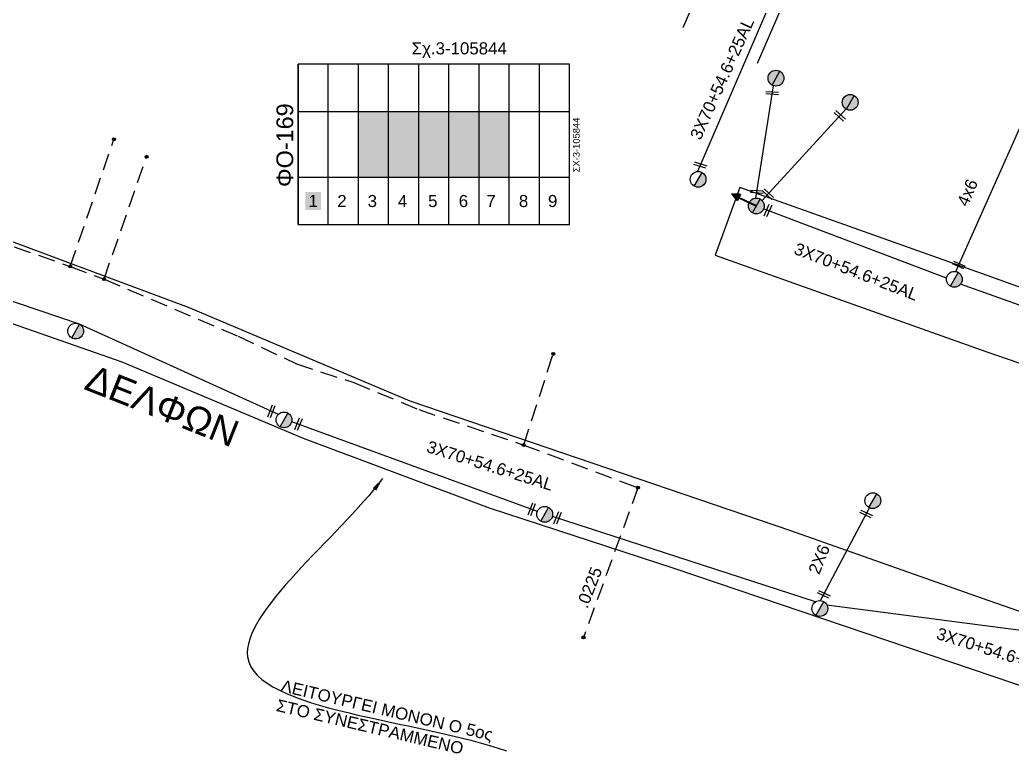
# Model space of a CAD drawing. Header units: millimetres. Extents: x 5016 to 7282, y 2879 to 3911.
# Drawn here: x 5730.1 to 5878.1, y 3503.7 to 3614.6 of the extents above; entities that cross this region are included whole.
import ezdxf
from ezdxf.enums import TextEntityAlignment as Align

# ---------------------------------------------------------------- set-up
doc = ezdxf.new("R2010")
doc.units = ezdxf.units.MM
doc.linetypes.add('DASHED', pattern=[19.05, 12.7, -6.35])
for name, color, linetype in [('Άγνωστα', 7, 'Continuous'), ('Ασφαλειοκιβώτια Χ.Τ 9 αναχωρήσεων', 7, 'Continuous'), ('Επίτονοι', 7, 'Continuous'), ('Επιγραφές - Σχήματα', 7, 'Continuous'), ('Μηχανική τομή', 7, 'Continuous'), ('Στύλος Ξύλινος', 7, 'Continuous'), ('Στύλος Ξύλινος @ 1', 7, 'Continuous'), ('Στύλος ΦΜ', 7, 'Continuous'), ('Στύλος ΦΜ @ 1', 7, 'Continuous'), ('Συνδέσεις', 7, 'Continuous'), ('Συνεστραμμένα ΧΤ   3x70+54.6+25 AL', 7, 'SYN_LINE'), ('Υπόβαθρο ΔΕΗ', 7, 'Continuous'), ('Υπόγεια Καλώδια Δικτύου ΧΤ   .15', 7, 'DASHED'), ('Υπόγεια καλώδια Παροχών ΧΤ   .0225', 7, 'DASHED')]:
    doc.layers.add(name, color=color, linetype=linetype)
doc.styles.get("Standard").update_dxf_attribs({"font": 'ARIAL.TTF'})
doc.linetypes.add('SYN_LINE', pattern='A,0.5,-0.0001,["/\\/\\/\\/",Standard,S=0.1,R=0,X=0,Y=-0.05],-0.25', length=0.7501)
doc.dimstyles.new('ISO-25', dxfattribs={"dimtxt": 2.5, "dimasz": 1.8, "dimexe": 1.25, "dimexo": 0.625, "dimtad": 1, "dimtxsty": 'Standard', "dimcen": 1.8, "dimadec": 0, "dimazin": 0, "dimtfac": 1, "dimtmove": 0, "dimatfit": 3, "dimfxl": 1.25, "dimarcsym": 0})

# ---------------------------------------------------------------- blocks, each defined once
blk = doc.blocks.new('ΥΠΑΡΧΩΝ ΤΣΙΜΕΝΤΕΝΙΟΣ ΣΤΥΛΟΣ')
at = {"layer": 'Στύλος ΦΜ'}
blk.add_hatch(color=7, dxfattribs=at).paths.add_polyline_path([(-1.29, -2.28, 0.574793), (2.62, 0, 0.268822), (1.3, 2.27)])
at = {"layer": 'Στύλος ΦΜ', "color": 7}
blk.add_line((-1.29, -2.28), (1.3, 2.27), dxfattribs=at)
blk.add_circle((0, 0), 2.62, dxfattribs=at)
at = {"layer": 'Στύλος ΦΜ', "flags": 4}
for tag, p in [('ΑΡΙΘΜΟΣ', (-4.68, 8.05)), ('ΤΥΠΟΣ', (-4.91, 3.03))]:
    blk.add_attdef(tag, p, '', height=4, dxfattribs=at)
blk = doc.blocks.new('ΥΠΑΡΧΩΝ ΞΥΛΙΝΟΣ ΣΤΥΛΟΣ')
at = {"layer": 'Στύλος Ξύλινος'}
h = blk.add_hatch(color=7, dxfattribs=at)
h.paths.add_polyline_path([(-2.62, 0, 0.270008), (-1.29, -2.28), (1.3, 2.27, 0.576266)])
h.paths.add_polyline_path([(-1.29, -2.28, 0.574793), (2.62, 0, 0.268822), (1.3, 2.27)])
at = {"layer": 'Στύλος Ξύλινος', "color": 7}
blk.add_line((-1.29, -2.28), (1.3, 2.27), dxfattribs=at)
blk.add_circle((0, 0), 2.62, dxfattribs=at)
at = {"layer": 'Στύλος Ξύλινος', "flags": 4}
for tag, p in [('ΑΡΙΘΜΟΣ', (-4.91, 8.6)), ('ΤΥΠΟΣ', (-4.85, 3.39))]:
    blk.add_attdef(tag, p, '', height=4, dxfattribs=at)
blk = doc.blocks.new('ΑΣΦΑΛΕΙΟΚΙΒΩΤΙΟ ΥΠΟΣΤΑΘΜΟΥ 9 ΑΝΑΧΩΡΗΣΕΩΝ')
at = {"layer": 'Ασφαλειοκιβώτια Χ.Τ 9 αναχωρήσεων', "ltscale": 40}
for p, q in [((-23.8, 40.36), (24.02, 40.36)), ((-9.72, 40.36), (-9.72, -40.64)), ((9.94, 40.36), (9.94, -40.64)), ((-23.8, 31.36), (24.02, 31.36)), ((-23.8, 22.36), (24.02, 22.36)), ((-23.8, 13.36), (24.02, 13.36)), ((-23.8, 4.36), (24.02, 4.36)), ((-23.8, -4.64), (24.02, -4.64)), ((-23.8, -13.64), (24.02, -13.64)), ((-23.8, -22.64), (24.02, -22.64)), ((-23.8, -31.64), (24.02, -31.64))]:
    blk.add_line(p, q, dxfattribs=at)
at = {"layer": 'Ασφαλειοκιβώτια Χ.Τ 9 αναχωρήσεων'}
blk.add_lwpolyline([(-23.8, -40.64), (24.02, -40.64), (24.02, 40.36), (-23.8, 40.36)], close=True, dxfattribs=at)
for s, p in [('1', (-18.61, 37.24)), ('2', (-18.61, 28.67)), ('3', (-18.61, 19.6)), ('4', (-18.61, 10.58)), ('5', (-18.61, 1.57)), ('6', (-18.61, -7.57)), ('7', (-18.61, -15.81)), ('8', (-18.61, -25.5)), ('9', (-18.61, -34.19))]:
    blk.add_text(s, height=3.6, rotation=270, dxfattribs=at).set_placement(p)
at = {"layer": 'Ασφαλειοκιβώτια Χ.Τ 9 αναχωρήσεων', "ltscale": 40}
for tag, height, p in [('ΟΝΟΜΑ', 5, (-0.16, 44.31)), ('ΚΕΙΜΕΝΟ 1', 2, (17.06, 35.59)), ('ΚΕΙΜΕΝΟ 2', 2, (17.06, 26.88)), ('ΚΕΙΜΕΝΟ 3', 2, (17.06, 17.69)), ('ΚΕΙΜΕΝΟ 4', 2, (17.06, 8.71)), ('ΚΕΙΜΕΝΟ 5', 2, (17.06, -0.13)), ('ΚΕΙΜΕΝΟ 6', 2, (17.06, -9.05)), ('ΚΕΙΜΕΝΟ 7', 2, (17.06, -18.13)), ('ΚΕΙΜΕΝΟ 8', 2, (17.06, -26.85)), ('ΚΕΙΜΕΝΟ 9', 2, (17.06, -35.99)), ('ΣΧ', 2, (-0.1, -42.64))]:
    blk.add_attdef(tag, text='', height=height, dxfattribs=at).set_placement(p, align=Align.MIDDLE_CENTER)
blk = doc.blocks.new('ΕΠΙΤΟΝΟΣ')
at = {"layer": 'Επίτονοι', "lineweight": 40, "ltscale": 40}
blk.add_hatch(color=256, dxfattribs=at).paths.add_polyline_path([(-1.13, 6.47), (0, 9.1), (1.13, 6.47)])
for p, q in [((-1.13, 6.47), (0, 9.1)), ((0, 9.1), (1.13, 6.47)), ((1.13, 6.47), (-1.13, 6.47)), ((-1.13, 6.47), (0, 6.47)), ((0, 6.47), (0, 0))]:
    blk.add_line(p, q, dxfattribs=at)
blk = doc.blocks.new('ΜΗΧΑΝΙΚΗ ΤΟΜΗ')
at = {"layer": 'Μηχανική τομή', "ltscale": 40}
for p, q in [((-1.89, 0.78), (1.89, 0.78)), ((1.89, 0), (-1.89, 0))]:
    blk.add_line(p, q, dxfattribs=at)
blk = doc.blocks.new('_ΣΥΝΔΕΣΗ')
at = {"layer": 'Συνδέσεις', "linetype": 'SYN_LINE', "ltscale": 40}
blk.add_hatch(color=256, dxfattribs=at).paths.add_polyline_path([(0.5, -0.01, 1), (-0.5, -0.01, 1)])
at = {"layer": 'Συνδέσεις'}
blk.add_circle((0, -0.01), 0.5, dxfattribs=at)

msp = doc.modelspace()

# ---------------------------------------------------------------- hatches: boundary and pattern name
at = {"layer": 'Ασφαλειοκιβώτια Χ.Τ 9 αναχωρήσεων', "lineweight": -3}
for color, points in [(5, [(5785.06, 3600.96), (5780.56, 3600.96), (5780.56, 3591.14), (5785.06, 3591.14)]), (173, [(5789.56, 3600.96), (5785.06, 3600.96), (5785.06, 3591.14), (5789.56, 3591.14)]), (2, [(5794.06, 3600.96), (5789.56, 3600.96), (5789.56, 3591.14), (5794.06, 3591.14)]), (62, [(5798.56, 3600.96), (5794.06, 3600.96), (5794.06, 3591.14), (5798.56, 3591.14)]), (1, [(5803.06, 3600.96), (5798.56, 3600.96), (5798.56, 3591.14), (5803.06, 3591.14)]), (27, [(5772.67, 3586.24), (5774.97, 3586.24), (5774.97, 3588.95), (5772.67, 3588.95)])]:
    msp.add_hatch(color=color, dxfattribs=at).paths.add_polyline_path(points)

# ---------------------------------------------------------------- linework, layer by layer
at = {"layer": 'Άγνωστα', "color": 2, "linetype": 'SYN_LINE', "lineweight": -3, "ltscale": 20}
for points in [[(5839.86, 3588.02), (5842.48, 3604.79)], [(5840.77, 3587.66), (5853.28, 3601.31)], [(5869.67, 3577.07), (5880.31, 3600.92)]]:
    msp.add_lwpolyline(points, dxfattribs=at)
at = {"layer": 'Άγνωστα', "color": 173, "linetype": 'DASHED', "lineweight": -3, "ltscale": 0.2}
for points in [[(5737.59, 3577.83), (5744.11, 3596.81)], [(5742.64, 3575.94), (5748.97, 3594.19)], [(5805.22, 3551.18), (5809.63, 3564.78)]]:
    msp.add_lwpolyline(points, dxfattribs=at)
at = {"layer": 'Άγνωστα', "color": 85, "linetype": 'SYN_LINE', "lineweight": -3, "ltscale": 20}
msp.add_lwpolyline([(5849.48, 3527.98), (5856.79, 3541.82)], dxfattribs=at)
at = {"layer": 'Συνεστραμμένα ΧΤ   3x70+54.6+25 AL', "color": 27, "lineweight": -3, "ltscale": 20}
msp.add_lwpolyline([(5843.33, 3620.3), (5831.14, 3591.99)], dxfattribs=at)
at = {"layer": 'Συνεστραμμένα ΧΤ   3x70+54.6+25 AL', "color": 85, "lineweight": -3, "ltscale": 20}
for points in [[(5768.65, 3555.76), (5738.99, 3569.2), (5701.94, 3581.76), (5678.56, 3588.83), (5656.19, 3593.45)], [(5807.26, 3541.27), (5770.62, 3554.65)], [(5848.76, 3527.8), (5809.5, 3540.54)], [(5882.03, 3523.15), (5850.45, 3527.3)]]:
    msp.add_lwpolyline(points, dxfattribs=at)
at = {"layer": 'Συνεστραμμένα ΧΤ   3x70+54.6+25 AL', "color": 2, "lineweight": -3, "ltscale": 20}
for points in [[(5868.27, 3576.07), (5841.01, 3586.4)], [(5900.48, 3564.45), (5870.38, 3575.2)]]:
    msp.add_lwpolyline(points, dxfattribs=at)
at = {"layer": 'Υπόβαθρο ΔΕΗ', "lineweight": -3}
for points in [[(5868.98, 3650.86), (5936.29, 3607.55), (5953.08, 3598.11), (5932.72, 3555.47), (5874.35, 3576.48), (5837.48, 3589.59), (5833.76, 3579.53), (5874.13, 3565.15), (5929.71, 3546.05), (5919.42, 3512.31), (5873.5, 3528.36), (5845.06, 3538.37), (5788.27, 3557.74), (5755.24, 3571.68), (5719.19, 3585.14), (5694.15, 3593.49), (5673.12, 3599.85), (5656.65, 3603.78), (5661.16, 3675.04), (5663.49, 3713.7), (5666.22, 3755.63), (5679.48, 3752.2), (5770.6, 3727.61), (5766.95, 3713.7)], [(5828.98, 3613.48), (5843.09, 3645.93), (5812.16, 3655.76), (5801.12, 3627.59), (5791.07, 3630.62), (5802.47, 3660.46), (5755.66, 3673.5), (5766.95, 3713.7)], [(5877.49, 3635.3), (5854.74, 3642.07), (5840.03, 3608.11)], [(5711.7, 3471.64), (5779.76, 3447.33), (5809.83, 3436.53), (5841.75, 3425.32), (5889.03, 3407.91), (5899.31, 3440.36), (5863.14, 3452.49), (5827.69, 3464.48), (5783.55, 3479.35), (5771.33, 3483.5), (5773.94, 3491.91), (5810.61, 3480.05), (5844.23, 3468.83), (5882.41, 3456.08), (5901.82, 3450.04), (5916.5, 3502.67), (5916.5, 3502.67), (5827.67, 3532.74), (5800.11, 3541.77), (5772.39, 3552.18), (5745.34, 3563.55), (5727.99, 3569.6)]]:
    msp.add_lwpolyline(points, dxfattribs=at)
at = {"layer": 'Υπόγεια Καλώδια Δικτύου ΧΤ   .15', "color": 173, "lineweight": -3, "ltscale": 0.2}
msp.add_lwpolyline([(5638.68, 3614.13), (5652.73, 3613.65), (5656.02, 3613.22), (5655.41, 3603.2), (5677.15, 3597.8), (5691.95, 3593.61), (5707.67, 3588.32), (5737.59, 3577.83), (5742.64, 3575.94)], dxfattribs=at)
at = {"layer": 'Υπόγεια καλώδια Παροχών ΧΤ   .0225', "color": 173, "lineweight": -3, "ltscale": 0.2}
msp.add_lwpolyline([(5742.64, 3575.94), (5762.62, 3567.44), (5771.32, 3563.3), (5779.89, 3560.5), (5789.58, 3556.46), (5805.22, 3551.18), (5822.26, 3544.82), (5814.14, 3522.49)], dxfattribs=at)

# ---------------------------------------------------------------- block references
at = {"layer": 'Ασφαλειοκιβώτια Χ.Τ 9 αναχωρήσεων', "lineweight": -3, "xscale": 0.5, "yscale": 0.5, "zscale": 0.5, "rotation": 90}
msp.add_blockref('ΑΣΦΑΛΕΙΟΚΙΒΩΤΙΟ ΥΠΟΣΤΑΘΜΟΥ 9 ΑΝΑΧΩΡΗΣΕΩΝ', (5791.75, 3595.99), dxfattribs=at).add_auto_attribs({'ΟΝΟΜΑ': 'ΦΟ-169', 'ΣΧ': 'ΣΧ-3-105844'})
at = {"layer": 'Επίτονοι', "lineweight": -3, "xscale": 0.4499999999997962, "yscale": 0.4499999999997962, "zscale": 0.4499999999997962, "rotation": 64.01228881986334}
msp.add_blockref('ΕΠΙΤΟΝΟΣ', (5839.92, 3586.85), dxfattribs=at)
at = {"layer": 'Μηχανική τομή', "lineweight": -3}
for p, xscale, yscale, zscale, rotation in [((5842.27, 3603.49), 0.4999999999996234, 0.4999999999996234, 0.4999999999996234, 356.0264124735808), ((5852.23, 3600.15), 0.4999999999997315, 0.4999999999997315, 0.4999999999997315, 317.4955549256488), ((5831.62, 3593.12), 0.499999999999734, 0.499999999999734, 0.499999999999734, 162.4104376117631), ((5839.97, 3588.77), 0.4999999999996234, 0.4999999999996234, 0.4999999999996234, 356.0264124735808), ((5841.51, 3588.47), 0.4999999999997315, 0.4999999999997315, 0.4999999999997315, 317.4955549256488), ((5841.82, 3586.09), 0.4999999999996368, 0.4999999999996368, 0.4999999999996368, 65.60803442260347), ((5870.02, 3577.86), 0.4999999999997145, 0.4999999999997145, 0.4999999999997145, 336.6741026166627), ((5767.78, 3556.14), 0.4999999999996911, 0.4999999999996911, 0.4999999999996911, 68.20266376727653), ((5771.81, 3554.22), 0.4999999999996911, 0.4999999999996911, 0.4999999999996911, 68.20266376727653), ((5806.59, 3541.52), 0.4999999999996911, 0.4999999999996911, 0.4999999999996911, 68.20266376727653), ((5856.21, 3540.72), 0.4999999999996354, 0.4999999999996354, 0.4999999999996354, 334.9367921978161), ((5810.45, 3540.23), 0.4999999999996911, 0.4999999999996911, 0.4999999999996911, 68.20266376727653), ((5849.89, 3528.74), 0.4999999999996354, 0.4999999999996354, 0.4999999999996354, 334.9367921978161)]:
    msp.add_blockref('ΜΗΧΑΝΙΚΗ ΤΟΜΗ', p, dxfattribs=dict(at, xscale=xscale, yscale=yscale, zscale=zscale, rotation=rotation))
at = {"layer": 'Στύλος Ξύλινος @ 1', "lineweight": -3, "ltscale": 40, "xscale": 0.4499999999998181, "yscale": 0.4499999999998181, "zscale": 0.4499999999998181}
for p in [(5842.84, 3605.91), (5853.92, 3602.3), (5839.92, 3586.85)]:
    msp.add_blockref('ΥΠΑΡΧΩΝ ΞΥΛΙΝΟΣ ΣΤΥΛΟΣ', p, dxfattribs=at)
at = {"layer": 'Στύλος ΦΜ @ 1', "lineweight": -3, "ltscale": 40, "xscale": 0.4499999999998181, "yscale": 0.4499999999998181, "zscale": 0.4499999999998181}
for p in [(5831.23, 3590.82), (5869.44, 3575.91), (5738.4, 3568.18), (5769.48, 3554.93), (5857.29, 3542.88), (5808.36, 3540.85), (5849.38, 3526.8)]:
    msp.add_blockref('ΥΠΑΡΧΩΝ ΤΣΙΜΕΝΤΕΝΙΟΣ ΣΤΥΛΟΣ', p, dxfattribs=at)
at = {"layer": 'Συνδέσεις', "lineweight": -3, "xscale": 0.4499999999998181, "yscale": 0.4499999999998181, "zscale": 0.4499999999998181}
for p in [(5744.11, 3596.81), (5748.97, 3594.19), (5737.59, 3577.83), (5742.64, 3575.94), (5809.63, 3564.78), (5805.22, 3551.18), (5822.26, 3544.82), (5814.14, 3522.49)]:
    msp.add_blockref('_ΣΥΝΔΕΣΗ', p, dxfattribs=at)

# ---------------------------------------------------------------- texts
at = {"layer": 'Επιγραφές - Σχήματα', "color": 7, "lineweight": -3, "insert": (5788.51, 3611.26), "char_height": 1.8, "width": 168.3718, "attachment_point": 1}
msp.add_mtext('Σχ.3-105844', dxfattribs=at)
at = {"layer": 'Επιγραφές - Σχήματα', "color": 7, "lineweight": -3, "width": 168.3718, "attachment_point": 1}
for s, insert, char_height, rotation in [('4x6', (5869.76, 3587.34), 1.8, 66.7024), ('ΔΕΛΦΩΝ', (5740.96, 3563.29), 4, 338.3811), ('2X6', (5847.6, 3532.4), 1.8, 67.9029), ('ΛΕΙΤΟΥΡΓΕΙ ΜΟΝΟΝ Ο 5ος\\PΣΤΟ ΣΥΝΕΣΤΡΑΜΜΕΝΟ', (5769.29, 3516.21), 1.8, 346.7622)]:
    msp.add_mtext(s, dxfattribs=dict(at, insert=insert, char_height=char_height, rotation=rotation))
at = {"layer": 'Συνεστραμμένα ΧΤ   3x70+54.6+25 AL', "color": 7, "lineweight": -3, "char_height": 1.8, "width": 168.3718, "attachment_point": 1}
for insert, rotation in [((5829.95, 3597.3), 65.6752), ((5846.03, 3581.43), 338.7875), ((5791.14, 3551.89), 342.6502)]:
    msp.add_mtext('3X70+54.6+25AL', dxfattribs=dict(at, insert=insert, rotation=rotation))
at = {"layer": 'Συνεστραμμένα ΧΤ   3x70+54.6+25 AL', "lineweight": -3, "ltscale": 20, "insert": (5867.16, 3524.01), "char_height": 1.8, "width": 168.3718, "attachment_point": 1, "rotation": 342.6502}
msp.add_mtext('3X70+54.6+25AL', dxfattribs=at)
at = {"layer": 'Υπόγεια καλώδια Παροχών ΧΤ   .0225', "color": 7, "lineweight": -3, "insert": (5813.02, 3527.33), "char_height": 1.8, "width": 168.3718, "attachment_point": 1, "rotation": 68.8094}
msp.add_mtext('.0225', dxfattribs=at)

# ---------------------------------------------------------------- leaders
at = {"layer": 'Επιγραφές - Σχήματα', "lineweight": -3, "path_type": 1}
msp.add_leader([(5784.18, 3546.17), (5764.05, 3519.56), (5802.65, 3505.54)], dimstyle='ISO-25', override={"dimasz": 2, "dimgap": 0.625, "dimtad": 0}, dxfattribs=at)

doc.saveas('drawing.dxf')
